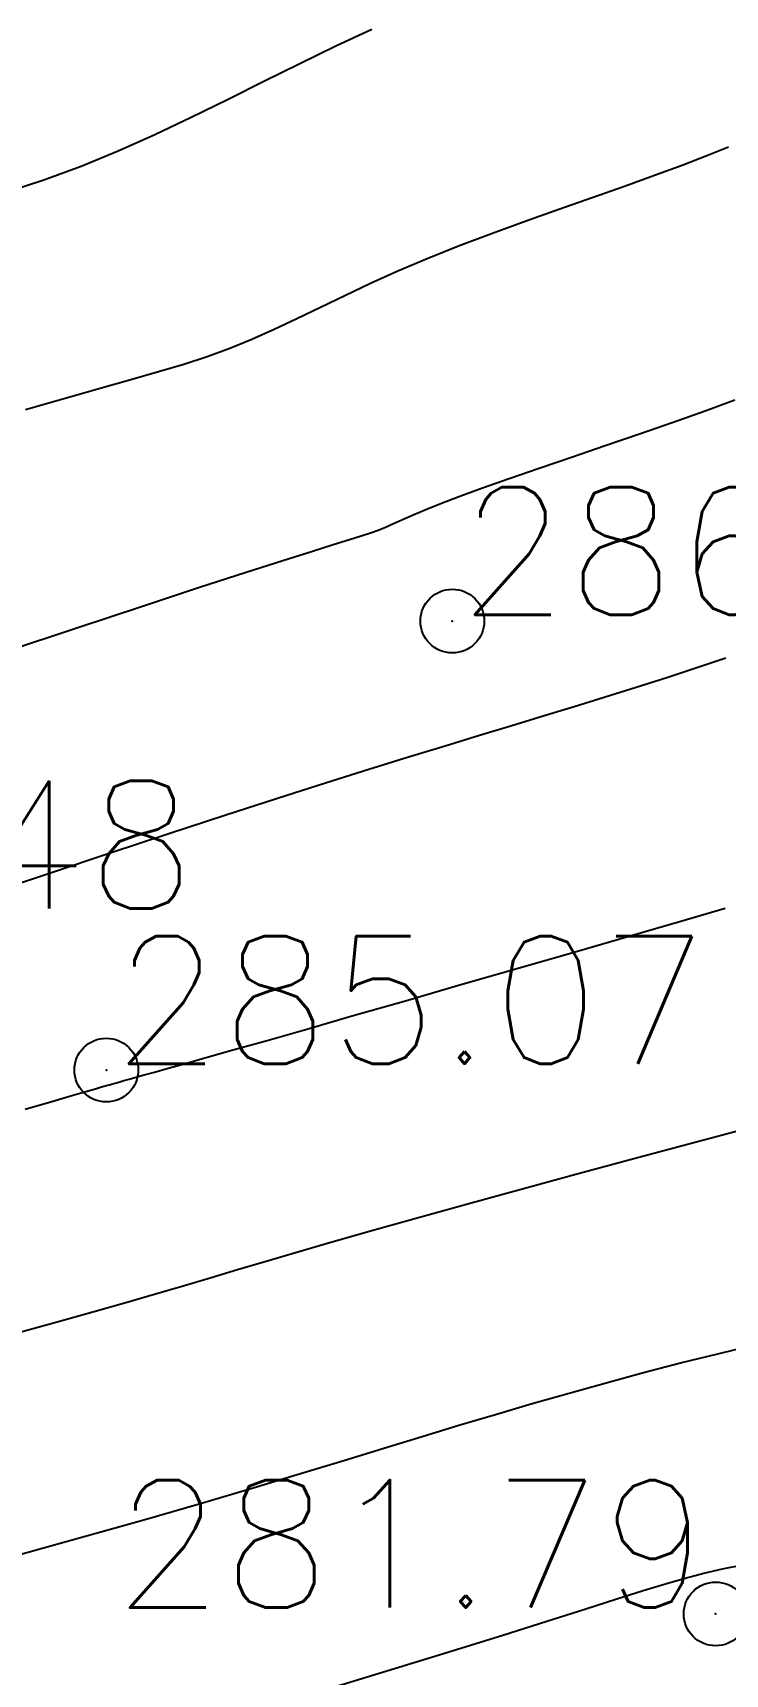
# Model space of a CAD drawing. Header units: millimetres. Extents: x 524954 to 526204, y 9523489 to 9524010.
# Drawn here: x 526103.72 to 526109.15, y 9523795.82 to 9523808.69 of the extents above; entities that cross this region are included whole.
import ezdxf
from ezdxf import colors
from ezdxf.entities.mleader import LeaderData, LeaderLine
from ezdxf.enums import TextEntityAlignment as Align
from ezdxf.math import Vec2, Vec3

# ---------------------------------------------------------------- set-up
doc = ezdxf.new("R2010")
doc.units = ezdxf.units.MM
doc.header["$PDMODE"] = 32
doc.header["$PDSIZE"] = 0.5
for name, color, linetype in [('CN_01_00', 3, 'Continuous'), ('CN_02_00', 4, 'Continuous'), ('CN_05_00', 6, 'Continuous'), ('ETQ PAIR', 7, 'Continuous'), ('TopoAlt', 3, 'Continuous'), ('TOPOJIS', 7, 'Continuous')]:
    doc.layers.add(name, color=color, linetype=linetype)
doc.styles.add('Simplex 1.0', font='Simplex.shx', dxfattribs={"width": 0.99, "height": 1})
doc.styles.get("Standard").update_dxf_attribs({"font": 'arial.ttf'})

# ---------------------------------------------------------------- blocks, each defined once
blk = doc.blocks.new('TCPOINT M')
at = {"color": 0}
blk.add_point((0, 0), dxfattribs=at)
at = {"layer": 'TopoAlt', "style": 'Simplex 1.0', "width": 0.99}
blk.add_attdef('ALT', (0.15, 0.15), '', height=1, dxfattribs=at)

msp = doc.modelspace()

# ---------------------------------------------------------------- linework, layer by layer
at = {"layer": 'CN_01_00', "flags": 128}
for points, elevation in [([(526103.513, 9523807.443), (526103.809, 9523807.54), (526104.101, 9523807.647), (526104.391, 9523807.766), (526104.679, 9523807.894), (526104.964, 9523808.03), (526105.248, 9523808.17), (526105.532, 9523808.312), (526105.814, 9523808.453), (526106.097, 9523808.591), (526106.379, 9523808.722)], 289), ([(526103.507, 9523803.841), (526104.067, 9523804.027), (526104.581, 9523804.197), (526105.028, 9523804.344), (526105.393, 9523804.463), (526105.682, 9523804.555), (526105.907, 9523804.626), (526106.077, 9523804.679), (526106.203, 9523804.718), (526106.296, 9523804.747), (526106.368, 9523804.77), (526106.428, 9523804.792), (526106.487, 9523804.816), (526106.549, 9523804.844), (526106.62, 9523804.875), (526106.703, 9523804.912), (526106.803, 9523804.954), (526106.924, 9523805.003), (526107.07, 9523805.059), (526107.247, 9523805.124), (526107.455, 9523805.198), (526107.69, 9523805.279), (526107.944, 9523805.365), (526108.208, 9523805.455), (526108.477, 9523805.547), (526108.741, 9523805.638), (526108.993, 9523805.728), (526109.225, 9523805.813)], 287), ([(526103.563, 9523796.742), (526104.096, 9523796.891), (526104.593, 9523797.032), (526105.043, 9523797.162), (526105.45, 9523797.282), (526105.819, 9523797.393), (526106.159, 9523797.496), (526106.474, 9523797.592), (526106.773, 9523797.684), (526107.062, 9523797.772), (526107.348, 9523797.857), (526107.635, 9523797.942), (526107.925, 9523798.025), (526108.217, 9523798.106), (526108.509, 9523798.185), (526108.8, 9523798.261), (526109.091, 9523798.333), (526109.379, 9523798.402)], 283)]:
    msp.add_lwpolyline(points, dxfattribs=dict(at, elevation=elevation))
at = {"layer": 'CN_02_00', "flags": 128}
for points, elevation in [([(526103.665, 9523805.738), (526103.976, 9523805.828), (526104.249, 9523805.905), (526104.491, 9523805.973), (526104.708, 9523806.035), (526104.905, 9523806.095), (526105.088, 9523806.155), (526105.265, 9523806.22), (526105.439, 9523806.291), (526105.614, 9523806.369), (526105.792, 9523806.453), (526105.976, 9523806.541), (526106.167, 9523806.633), (526106.369, 9523806.728), (526106.584, 9523806.825), (526106.813, 9523806.923), (526107.058, 9523807.021), (526107.316, 9523807.119), (526107.58, 9523807.216), (526107.845, 9523807.31), (526108.107, 9523807.402), (526108.359, 9523807.491), (526108.596, 9523807.576), (526108.813, 9523807.655), (526109.006, 9523807.73), (526109.175, 9523807.799)], 288), ([(526103.393, 9523801.951), (526103.859, 9523802.106), (526104.327, 9523802.261), (526104.787, 9523802.412), (526105.228, 9523802.557), (526105.64, 9523802.691), (526106.015, 9523802.811), (526106.355, 9523802.918), (526106.666, 9523803.014), (526106.953, 9523803.102), (526107.222, 9523803.184), (526107.476, 9523803.26), (526107.723, 9523803.335), (526107.965, 9523803.409), (526108.209, 9523803.484), (526108.452, 9523803.56), (526108.692, 9523803.637), (526108.927, 9523803.714), (526109.155, 9523803.79)], 286), ([(526103.61, 9523798.5), (526103.912, 9523798.584), (526104.193, 9523798.662), (526104.451, 9523798.736), (526104.684, 9523798.803), (526104.901, 9523798.867), (526105.112, 9523798.929), (526105.325, 9523798.993), (526105.55, 9523799.06), (526105.798, 9523799.132), (526106.077, 9523799.213), (526106.397, 9523799.305), (526106.764, 9523799.408), (526107.168, 9523799.52), (526107.597, 9523799.638), (526108.036, 9523799.758), (526108.473, 9523799.876), (526108.894, 9523799.988), (526109.286, 9523800.091)], 284), ([(526106.052, 9523795.712), (526106.558, 9523795.864), (526107.008, 9523796.003), (526107.405, 9523796.126), (526107.751, 9523796.235), (526108.048, 9523796.33), (526108.299, 9523796.41), (526108.507, 9523796.476), (526108.682, 9523796.53), (526108.836, 9523796.574), (526108.981, 9523796.612), (526109.128, 9523796.646), (526109.287, 9523796.678)], 282)]:
    msp.add_lwpolyline(points, dxfattribs=dict(at, elevation=elevation))
at = {"layer": 'CN_05_00', "elevation": 285, "flags": 128}
msp.add_lwpolyline([(526103.661, 9523800.251), (526103.87, 9523800.312), (526104.027, 9523800.358), (526104.138, 9523800.39), (526104.213, 9523800.412), (526104.261, 9523800.426), (526104.289, 9523800.434), (526104.308, 9523800.439), (526104.323, 9523800.443), (526104.339, 9523800.448), (526104.356, 9523800.453), (526104.377, 9523800.459), (526104.403, 9523800.466), (526104.435, 9523800.476), (526104.477, 9523800.487), (526104.529, 9523800.502), (526104.594, 9523800.52), (526104.676, 9523800.542), (526104.782, 9523800.572), (526104.918, 9523800.61), (526105.089, 9523800.658), (526105.3, 9523800.718), (526105.558, 9523800.791), (526105.869, 9523800.88), (526106.234, 9523800.985), (526106.642, 9523801.102), (526107.078, 9523801.228), (526107.527, 9523801.357), (526107.974, 9523801.486), (526108.404, 9523801.611), (526108.801, 9523801.726), (526109.15, 9523801.828)], dxfattribs=at)

# ---------------------------------------------------------------- block references
at = {"layer": 'TOPOJIS'}
ref = msp.add_blockref('TCPOINT M', (526107.01, 9523804.079, 286.5), dxfattribs=at)
ref.add_attrib('ALT', '286.50', (526107.06, 9523804.129, 286.5), dxfattribs={"layer": 'TopoAlt', "height": 1, "style": 'Simplex 1.0', "width": 0.99})
ref = msp.add_blockref('TCPOINT M', (526100.278, 9523801.776, 286.48), dxfattribs=at)
ref.add_attrib('ALT', '286.48', (526100.328, 9523801.826, 286.48), dxfattribs={"layer": 'TopoAlt', "height": 1, "style": 'Simplex 1.0', "width": 0.99})
ref = msp.add_blockref('TCPOINT M', (526104.298, 9523800.558, 285.07), dxfattribs=at)
ref.add_attrib('ALT', '285.07', (526104.348, 9523800.608, 285.07), dxfattribs={"layer": 'TopoAlt', "height": 1, "style": 'Simplex 1.0', "width": 0.99})
ref = msp.add_blockref('TCPOINT M', (526109.074, 9523796.293, 281.79), dxfattribs=at)
ref.add_attrib('ALT', '281.79', dxfattribs={"layer": 'TopoAlt', "height": 1, "style": 'Simplex 1.0', "width": 0.99}).set_placement((526109.024, 9523796.343, 281.79), align=Align.RIGHT)

# ---------------------------------------------------------------- next in the draw order: leaders
at = {"layer": 'ETQ PAIR'}
ml = msp.add_multileader_mtext('Standard', dxfattribs=at)
ml.set_content('Ecran de soutènement', color=256)
ml.set_leader_properties()
ml.build(insert=Vec2(0, 0))
ml.multileader.update_dxf_attribs({"has_text_frame": 1, "dogleg_length": 2.5, "arrow_head_size": 3.5})
ctx = ml.context
ctx.base_point, ctx.char_height, ctx.arrow_head_size, ctx.landing_gap_size, ctx.plane_origin, ctx.plane_x_axis, ctx.plane_y_axis = Vec3(526096.547, 9523777.152), 3.5, 3.5, 0.8, Vec3(526040.485, 9523795.944), Vec3(0.940159, 0.340735), Vec3(-0.340735, 0.940159)
ctx.text_align_type = 1
notes = []
notes.append((ctx, [(1, (1, 1, 0), (526094.196, 9523776.3), (0.940159, 0.340735), 2.5, [(0, [(526051.65, 9523814.666)], 0, [])])]))
ctx.mtext.insert, ctx.mtext.text_direction, ctx.mtext.rotation, ctx.mtext.alignment, ctx.mtext.flow_direction = Vec3(526119.621, 9523787.406), Vec3(0.940159, 0.340735), 0.347698, 2, 5
ctx.mtext.has_bg_fill, ctx.mtext.bg_color, ctx.mtext.bg_scale_factor, ctx.mtext.bg_transparency, ctx.mtext.use_window_bg_color = 1, -1027028792, 1.5, 0, 1
for ctx, leaders in notes:
    for number, flags, end, landing, length, lines in leaders:
        leader = LeaderData()
        leader.index, (leader.has_last_leader_line, leader.has_dogleg_vector, leader.attachment_direction) = number, flags
        leader.last_leader_point, leader.dogleg_vector, leader.dogleg_length = Vec3(end), Vec3(landing), length
        for number, points, colour, breaks in lines:
            line = LeaderLine()
            line.index, line.vertices, line.color, line.breaks = number, Vec3.list(points), colors.encode_raw_color(colour), breaks
            leader.lines.append(line)
        ctx.leaders.append(leader)

doc.saveas('drawing.dxf')
